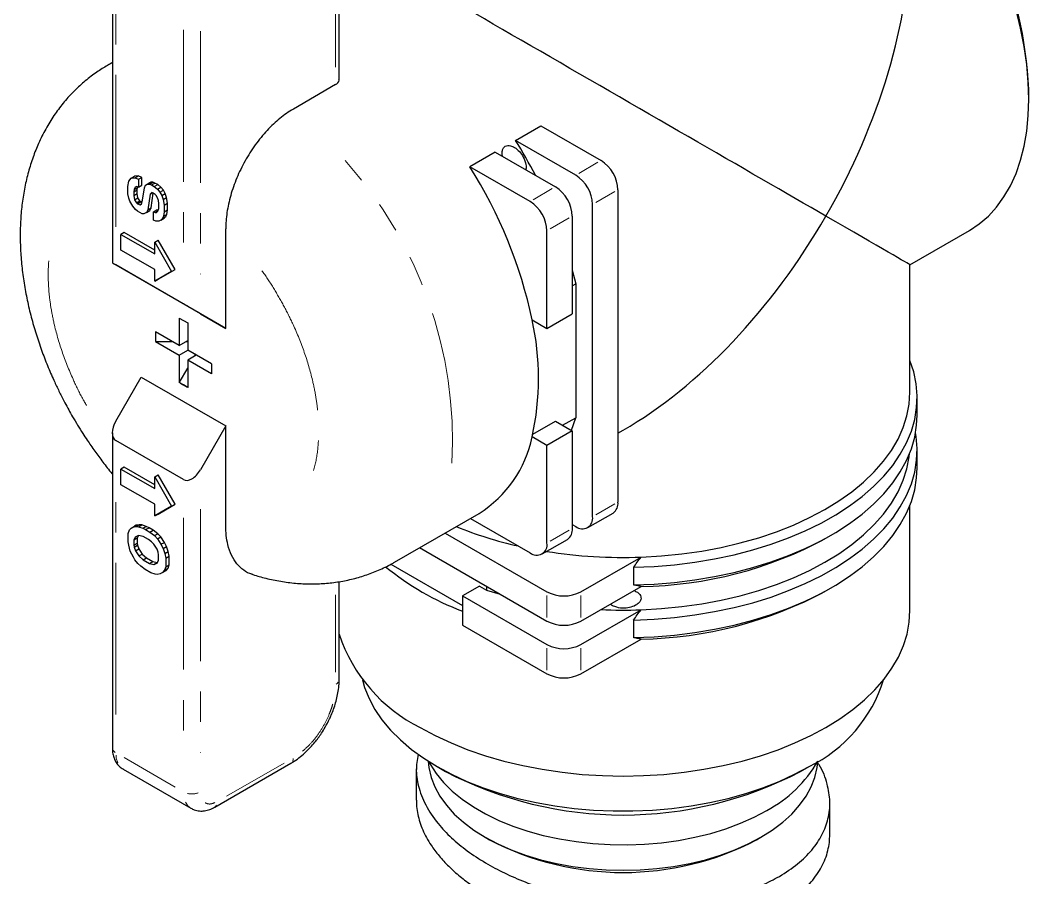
# Model space of a CAD drawing. Header units: millimetres. Extents: x 747 to 1883, y 1260 to 2217.
# Drawn here: x 747.25 to 789.44, y 1818.37 to 1854.25 of the extents above; entities that cross this region are included whole.
import ezdxf

# ---------------------------------------------------------------- set-up
doc = ezdxf.new("R2010")
doc.units = ezdxf.units.MM
doc.linetypes.add('PHANTOM', pattern=[12.7, 6.35, -1.27, 1.27, -1.27, 1.27, -1.27])

msp = doc.modelspace()

# ---------------------------------------------------------------- linework, layer by layer
at = {"color": 7, "linetype": 'Continuous', "lineweight": 25}
for p, q in [((760.59, 1851.784), (760.59, 1857.69)), ((751.105, 1857.282), (751.105, 1844.097)), ((751.105, 1852.477), (750.909, 1852.364)), ((760.444, 1851.555), (758.676, 1850.534)), ((789.435, 1850.952), (789.435, 1851.36)), ((767.966, 1849.223), (769.026, 1849.836)), ((769.026, 1849.836), (771.546, 1848.381)), ((770.485, 1847.769), (767.966, 1849.223)), ((767.117, 1848.733), (766.056, 1848.121)), ((767.117, 1848.733), (769.636, 1847.279)), ((751.886, 1847.649), (752.028, 1847.73)), ((752.19, 1847.74), (752.028, 1847.73)), ((752.049, 1847.659), (752.19, 1847.74)), ((752.344, 1847.675), (752.19, 1847.74)), ((768.576, 1846.667), (766.056, 1848.121)), ((751.758, 1847.288), (751.789, 1847.51)), ((751.758, 1846.993), (751.758, 1847.288)), ((751.789, 1847.51), (751.886, 1847.649)), ((751.886, 1847.649), (752.049, 1847.659)), ((752.049, 1847.659), (752.202, 1847.594)), ((752.124, 1847.299), (752.056, 1847.264)), ((752.202, 1847.266), (752.124, 1847.299)), ((752.154, 1847.251), (752.167, 1847.281)), ((752.202, 1847.594), (752.344, 1847.675)), ((752.202, 1847.594), (752.202, 1847.266)), ((752.202, 1847.266), (752.344, 1847.348)), ((752.344, 1847.348), (752.344, 1847.675)), ((752.447, 1847.241), (752.494, 1847.346)), ((752.494, 1847.346), (752.635, 1847.427)), ((752.494, 1847.346), (752.58, 1847.39)), ((752.58, 1847.39), (752.721, 1847.471)), ((752.58, 1847.39), (752.66, 1847.395)), ((752.721, 1847.471), (752.635, 1847.427)), ((752.66, 1847.395), (752.801, 1847.476)), ((752.66, 1847.395), (752.748, 1847.357)), ((752.801, 1847.476), (752.721, 1847.471)), ((752.748, 1847.357), (752.889, 1847.439)), ((752.748, 1847.357), (752.861, 1847.292)), ((752.889, 1847.439), (752.801, 1847.476)), ((752.861, 1847.292), (753.003, 1847.373)), ((752.861, 1847.292), (752.987, 1847.186)), ((753.003, 1847.373), (752.889, 1847.439)), ((753.129, 1847.267), (753.003, 1847.373)), ((751.792, 1846.808), (751.758, 1846.993)), ((752.012, 1847.169), (751.999, 1847.077)), ((751.999, 1847.077), (752.141, 1847.159)), ((751.999, 1847.077), (751.999, 1846.915)), ((751.999, 1846.915), (752.141, 1846.996)), ((751.999, 1846.915), (752.033, 1846.735)), ((752.056, 1847.264), (752.012, 1847.169)), ((752.012, 1847.169), (752.154, 1847.251)), ((752.141, 1847.159), (752.154, 1847.251)), ((752.141, 1846.996), (752.141, 1847.159)), ((752.174, 1846.816), (752.141, 1846.996)), ((752.372, 1846.716), (752.447, 1847.241)), ((752.683, 1846.978), (752.588, 1846.314)), ((752.754, 1847.036), (752.683, 1846.978)), ((752.683, 1846.978), (752.771, 1847.029)), ((752.73, 1846.396), (752.817, 1847.009)), ((752.816, 1847.01), (752.754, 1847.036)), ((752.9, 1846.958), (752.816, 1847.01)), ((752.942, 1846.911), (752.9, 1846.958)), ((752.993, 1846.82), (752.942, 1846.911)), ((752.987, 1847.186), (753.129, 1847.267)), ((752.987, 1847.186), (753.096, 1847.052)), ((753.096, 1847.052), (753.238, 1847.134)), ((753.096, 1847.052), (753.174, 1846.913)), ((753.238, 1847.134), (753.129, 1847.267)), ((753.174, 1846.913), (753.315, 1846.995)), ((753.174, 1846.913), (753.231, 1846.749)), ((753.315, 1846.995), (753.238, 1847.134)), ((753.372, 1846.831), (753.315, 1846.995)), ((772.253, 1847.156), (772.253, 1834.092)), ((751.836, 1846.683), (751.792, 1846.808)), ((751.958, 1846.464), (751.836, 1846.683)), ((752.074, 1846.336), (751.958, 1846.464)), ((752.033, 1846.735), (752.174, 1846.816)), ((752.033, 1846.735), (752.109, 1846.61)), ((752.109, 1846.61), (752.25, 1846.692)), ((752.109, 1846.61), (752.161, 1846.566)), ((752.161, 1846.566), (752.302, 1846.648)), ((752.161, 1846.566), (752.262, 1846.524)), ((752.25, 1846.692), (752.174, 1846.816)), ((752.302, 1846.648), (752.25, 1846.692)), ((752.262, 1846.524), (752.323, 1846.574)), ((752.342, 1846.631), (752.302, 1846.648)), ((752.323, 1846.574), (752.372, 1846.716)), ((753.03, 1846.712), (752.993, 1846.82)), ((753.055, 1846.578), (753.03, 1846.712)), ((753.055, 1846.378), (753.055, 1846.578)), ((753.231, 1846.749), (753.372, 1846.831)), ((753.231, 1846.749), (753.275, 1846.512)), ((753.275, 1846.512), (753.416, 1846.594)), ((753.275, 1846.512), (753.275, 1846.236)), ((753.416, 1846.594), (753.372, 1846.831)), ((753.416, 1846.318), (753.416, 1846.594)), ((771.192, 1833.48), (771.192, 1846.544)), ((752.164, 1846.26), (752.074, 1846.336)), ((752.355, 1846.15), (752.164, 1846.26)), ((752.422, 1846.143), (752.355, 1846.15)), ((752.537, 1846.201), (752.422, 1846.143)), ((752.588, 1846.314), (752.537, 1846.201)), ((752.537, 1846.201), (752.679, 1846.283)), ((752.588, 1846.314), (752.73, 1846.396)), ((752.679, 1846.283), (752.73, 1846.396)), ((752.822, 1846.237), (752.964, 1846.319)), ((752.822, 1845.885), (752.822, 1846.237)), ((752.822, 1846.237), (752.898, 1846.205)), ((752.898, 1846.205), (753.018, 1846.274)), ((752.898, 1846.205), (752.953, 1846.208)), ((752.953, 1846.208), (753.012, 1846.257)), ((753.025, 1846.293), (752.964, 1846.319)), ((753.012, 1846.257), (753.055, 1846.378)), ((753.248, 1846.048), (753.204, 1845.95)), ((753.204, 1845.95), (753.345, 1846.032)), ((753.275, 1846.236), (753.248, 1846.048)), ((753.248, 1846.048), (753.39, 1846.129)), ((753.269, 1845.969), (753.345, 1846.032)), ((753.275, 1846.236), (753.416, 1846.318)), ((753.345, 1846.032), (753.39, 1846.129)), ((753.39, 1846.129), (753.416, 1846.318)), ((770.343, 1846.054), (770.343, 1841.972)), ((752.926, 1845.841), (752.822, 1845.885)), ((753.052, 1845.848), (752.926, 1845.841)), ((753.127, 1845.887), (753.052, 1845.848)), ((753.127, 1845.887), (753.269, 1845.969)), ((753.204, 1845.95), (753.127, 1845.887)), ((751.605, 1845.37), (751.464, 1845.288)), ((751.464, 1845.288), (752.878, 1844.472)), ((751.464, 1844.635), (751.464, 1845.288)), ((752.878, 1844.635), (751.605, 1845.37)), ((755.848, 1841.359), (755.848, 1845.523)), ((769.283, 1841.359), (769.283, 1845.442)), ((784.465, 1844.023), (786.95, 1845.458)), ((752.878, 1844.962), (753.019, 1845.043)), ((752.878, 1844.472), (752.878, 1844.962)), ((752.878, 1844.962), (753.585, 1843.737)), ((753.726, 1843.819), (753.019, 1845.043)), ((752.878, 1843.819), (751.464, 1844.635)), ((751.252, 1844.013), (754.08, 1842.38)), ((752.312, 1843.4), (751.252, 1844.013)), ((784.465, 1838.704), (784.465, 1844.023)), ((752.878, 1843.329), (752.878, 1843.819)), ((753.585, 1843.737), (752.878, 1843.329)), ((753.019, 1843.41), (753.726, 1843.819)), ((753.585, 1843.737), (753.726, 1843.819)), ((770.343, 1843.799), (770.485, 1843.219)), ((755.848, 1841.359), (752.312, 1843.4)), ((752.878, 1843.329), (753.019, 1843.41)), ((770.343, 1843.137), (770.485, 1843.219)), ((770.485, 1843.219), (770.485, 1837.621)), ((754.787, 1841.972), (755.848, 1841.359)), ((769.283, 1841.359), (770.343, 1841.972)), ((753.901, 1841.789), (754.08, 1841.686)), ((753.901, 1841.789), (753.901, 1840.648)), ((754.08, 1841.686), (754.259, 1841.583)), ((754.08, 1841.686), (754.259, 1841.583)), ((754.259, 1841.583), (754.259, 1840.442)), ((768.66, 1841.719), (769.283, 1841.359)), ((753.901, 1840.648), (752.913, 1841.218)), ((752.913, 1841.218), (752.913, 1840.806)), ((752.913, 1840.806), (753.901, 1840.235)), ((752.913, 1840.806), (753.628, 1840.806)), ((753.901, 1840.648), (754.259, 1840.854)), ((754.175, 1840.806), (754.259, 1840.806)), ((753.901, 1840.235), (754.259, 1840.441)), ((753.901, 1840.235), (753.901, 1839.094)), ((755.247, 1839.871), (754.259, 1840.442)), ((754.616, 1840.235), (754.259, 1840.029)), ((754.561, 1840.204), (754.589, 1840.251)), ((753.915, 1839.102), (754.259, 1839.689)), ((754.259, 1840.029), (754.259, 1838.888)), ((755.247, 1839.459), (754.259, 1840.029)), ((755.247, 1839.871), (755.247, 1839.459)), ((751.252, 1837.48), (752.312, 1839.318)), ((752.312, 1839.318), (755.848, 1837.277)), ((753.901, 1839.094), (753.915, 1839.102)), ((754.08, 1838.991), (753.901, 1839.094)), ((754.259, 1838.888), (754.08, 1838.991)), ((784.765, 1837.724), (784.765, 1838.459)), ((769.939, 1837.306), (770.485, 1837.621)), ((770.302, 1837.096), (770.485, 1837.621)), ((755.848, 1837.277), (754.787, 1835.439)), ((755.848, 1833.113), (755.848, 1837.277)), ((768.688, 1836.933), (769.636, 1837.481)), ((769.636, 1837.481), (770.343, 1837.072)), ((751.105, 1836.988), (751.105, 1823.803)), ((769.283, 1836.46), (768.66, 1836.82)), ((770.343, 1837.072), (769.283, 1836.46)), ((770.343, 1837.072), (770.343, 1832.99)), ((772.253, 1836.973), (772.464, 1837.095)), ((754.08, 1835.031), (751.252, 1836.664)), ((769.283, 1832.377), (769.283, 1836.46)), ((784.765, 1835.519), (784.765, 1836.254)), ((751.605, 1835.552), (751.464, 1835.47)), ((751.464, 1835.47), (752.878, 1834.654)), ((751.464, 1834.817), (751.464, 1835.47)), ((752.878, 1834.817), (751.605, 1835.552)), ((752.878, 1835.144), (753.019, 1835.225)), ((752.878, 1834.654), (752.878, 1835.144)), ((752.878, 1835.144), (753.585, 1833.919)), ((753.726, 1834.001), (753.019, 1835.225)), ((752.878, 1834.001), (751.464, 1834.817)), ((752.878, 1833.511), (752.878, 1834.001)), ((753.585, 1833.919), (752.878, 1833.511)), ((753.019, 1833.592), (753.726, 1834.001)), ((753.585, 1833.919), (753.726, 1834.001)), ((784.465, 1829.558), (784.465, 1833.96)), ((752.878, 1833.511), (753.019, 1833.592)), ((762.908, 1831.579), (766.444, 1833.62)), ((766.08, 1833.41), (768.576, 1831.969)), ((770.985, 1833.022), (772.046, 1833.634)), ((751.829, 1832.934), (751.891, 1833.006)), ((751.891, 1833.006), (752.032, 1833.087)), ((751.891, 1833.006), (751.962, 1833.043)), ((751.962, 1833.043), (752.103, 1833.124)), ((751.962, 1833.043), (752.091, 1833.063)), ((752.103, 1833.124), (752.032, 1833.087)), ((752.091, 1833.063), (752.232, 1833.145)), ((752.091, 1833.063), (752.194, 1833.055)), ((752.232, 1833.145), (752.103, 1833.124)), ((752.194, 1833.055), (752.335, 1833.136)), ((752.194, 1833.055), (752.38, 1832.994)), ((752.335, 1833.136), (752.232, 1833.145)), ((752.521, 1833.076), (752.335, 1833.136)), ((752.38, 1832.994), (752.521, 1833.076)), ((752.38, 1832.994), (752.498, 1832.938)), ((752.498, 1832.938), (752.64, 1833.02)), ((752.498, 1832.938), (752.672, 1832.838)), ((752.64, 1833.02), (752.521, 1833.076)), ((752.813, 1832.919), (752.64, 1833.02)), ((770.343, 1833.153), (770.485, 1833.071)), ((751.774, 1832.777), (751.829, 1832.934)), ((751.774, 1832.429), (751.774, 1832.777)), ((752.056, 1832.626), (752.008, 1832.502)), ((752.149, 1832.583), (752.008, 1832.502)), ((752.195, 1832.698), (752.056, 1832.626)), ((752.194, 1832.697), (752.149, 1832.583)), ((752.149, 1832.583), (752.149, 1832.367)), ((752.398, 1832.653), (752.195, 1832.698)), ((752.613, 1832.529), (752.398, 1832.653)), ((752.741, 1832.433), (752.613, 1832.529)), ((752.672, 1832.838), (752.813, 1832.919)), ((752.672, 1832.838), (752.865, 1832.688)), ((753.007, 1832.769), (752.813, 1832.919)), ((752.865, 1832.688), (753.007, 1832.769)), ((752.865, 1832.688), (752.987, 1832.553)), ((752.987, 1832.553), (753.128, 1832.634)), ((752.987, 1832.553), (753.139, 1832.325)), ((753.128, 1832.634), (753.007, 1832.769)), ((753.281, 1832.407), (753.128, 1832.634)), ((765.019, 1832.797), (769.283, 1830.335)), ((769.076, 1831.92), (770.136, 1832.532)), ((780.951, 1832.581), (781.164, 1832.704)), ((751.789, 1832.292), (751.774, 1832.429)), ((751.854, 1832.041), (751.789, 1832.292)), ((752.008, 1832.502), (752.008, 1832.286)), ((752.008, 1832.286), (752.149, 1832.367)), ((752.008, 1832.286), (752.022, 1832.206)), ((752.022, 1832.206), (752.163, 1832.287)), ((752.022, 1832.206), (752.077, 1832.053)), ((752.077, 1832.053), (752.219, 1832.135)), ((752.149, 1832.367), (752.163, 1832.287)), ((752.163, 1832.287), (752.219, 1832.135)), ((752.219, 1832.135), (752.357, 1831.919)), ((752.839, 1832.331), (752.741, 1832.433)), ((752.974, 1832.121), (752.839, 1832.331)), ((753.022, 1831.989), (752.974, 1832.121)), ((753.139, 1832.325), (753.281, 1832.407)), ((753.139, 1832.325), (753.226, 1832.152)), ((753.226, 1832.152), (753.367, 1832.233)), ((753.226, 1832.152), (753.302, 1831.947)), ((753.367, 1832.233), (753.281, 1832.407)), ((753.444, 1832.029), (753.367, 1832.233)), ((763.958, 1832.185), (769.283, 1829.111)), ((751.984, 1831.781), (751.854, 1832.041)), ((752.05, 1831.682), (751.984, 1831.781)), ((752.178, 1831.528), (752.05, 1831.682)), ((752.077, 1832.053), (752.216, 1831.837)), ((752.216, 1831.837), (752.357, 1831.919)), ((752.216, 1831.837), (752.389, 1831.673)), ((752.357, 1831.919), (752.531, 1831.755)), ((752.389, 1831.673), (752.531, 1831.755)), ((752.389, 1831.673), (752.66, 1831.517)), ((752.531, 1831.755), (752.801, 1831.599)), ((753.041, 1831.882), (753.022, 1831.989)), ((753.041, 1831.657), (753.041, 1831.882)), ((753.302, 1831.947), (753.444, 1832.029)), ((753.302, 1831.947), (753.344, 1831.747)), ((753.344, 1831.747), (753.485, 1831.829)), ((753.344, 1831.747), (753.344, 1831.385)), ((753.485, 1831.829), (753.444, 1832.029)), ((753.485, 1831.466), (753.485, 1831.829)), ((770.697, 1830.335), (773.216, 1831.79)), ((752.294, 1831.413), (752.178, 1831.528)), ((752.479, 1831.269), (752.294, 1831.413)), ((752.715, 1831.133), (752.479, 1831.269)), ((752.66, 1831.517), (752.801, 1831.599)), ((752.66, 1831.517), (752.84, 1831.477)), ((752.801, 1831.599), (752.981, 1831.559)), ((752.84, 1831.477), (752.981, 1831.559)), ((752.84, 1831.477), (752.978, 1831.533)), ((752.978, 1831.533), (753.041, 1831.657)), ((752.981, 1831.559), (752.994, 1831.564)), ((753.344, 1831.385), (753.293, 1831.241)), ((753.293, 1831.241), (753.435, 1831.323)), ((753.344, 1831.385), (753.485, 1831.466)), ((753.351, 1831.224), (753.435, 1831.323)), ((753.435, 1831.323), (753.485, 1831.466)), ((762.749, 1831.494), (765.747, 1829.763)), ((772.9, 1831.362), (772.9, 1830.628)), ((752.891, 1831.075), (752.715, 1831.133)), ((752.977, 1831.068), (752.891, 1831.075)), ((753.106, 1831.089), (752.977, 1831.068)), ((753.209, 1831.143), (753.106, 1831.089)), ((753.293, 1831.241), (753.209, 1831.143)), ((753.209, 1831.143), (753.351, 1831.224)), ((760.59, 1826.661), (760.59, 1830.759)), ((766.454, 1830.58), (765.747, 1830.172)), ((766.454, 1830.58), (766.757, 1830.405)), ((766.757, 1830.569), (766.757, 1830.405)), ((766.757, 1830.405), (767.331, 1830.238)), ((770.697, 1829.111), (773.216, 1830.565)), ((780.951, 1830.376), (781.164, 1830.499)), ((765.747, 1830.172), (769.283, 1828.131)), ((765.747, 1830.172), (765.747, 1828.947)), ((770.697, 1828.131), (773.216, 1829.585)), ((772.9, 1829.158), (772.9, 1828.423)), ((765.747, 1828.947), (769.283, 1826.906)), ((770.697, 1826.906), (773.216, 1828.36)), ((751.562, 1822.913), (754.391, 1821.28)), ((755.391, 1821.329), (758.573, 1823.166)), ((763.817, 1822.928), (763.817, 1821.621)), ((764.685, 1823.027), (765.039, 1822.823)), ((779.891, 1822.823), (780.244, 1823.027)), ((781.112, 1820.175), (781.112, 1821.49)), ((766.701, 1820.067), (766.878, 1819.965)), ((778.052, 1819.965), (778.229, 1820.067))]:
    msp.add_line(p, q, dxfattribs=at)
at = {"color": 8, "linetype": 'PHANTOM', "lineweight": 18}
for p, q in [((760.444, 1852.281), (760.444, 1856.759)), ((751.252, 1845.613), (751.252, 1855.477)), ((754.08, 1853.844), (754.08, 1843.98)), ((754.787, 1853.794), (754.787, 1843.622)), ((770.615, 1847.844), (771.416, 1848.306)), ((768.706, 1846.742), (769.506, 1847.204)), ((772.123, 1847.081), (771.322, 1846.619)), ((770.214, 1845.979), (769.413, 1845.517)), ((751.252, 1825.199), (751.252, 1835.064)), ((754.787, 1833.789), (754.787, 1823.617)), ((771.322, 1833.555), (772.123, 1834.017)), ((754.08, 1833.431), (754.08, 1823.567)), ((769.413, 1832.452), (770.214, 1832.915)), ((760.444, 1826.982), (760.444, 1830.217)), ((769.283, 1830.185), (769.283, 1829.261)), ((770.697, 1830.185), (770.697, 1829.261)), ((769.283, 1827.981), (769.283, 1827.056)), ((770.697, 1827.056), (770.697, 1827.981)), ((753.734, 1822.166), (751.598, 1823.399)), ((755.884, 1821.783), (758.287, 1823.17))]:
    msp.add_line(p, q, dxfattribs=at)
at = {"color": 7, "linetype": 'Continuous', "lineweight": 25, "flags": 128}
for points in [[(786.95, 1845.458), (786.95, 1845.458), (787.363, 1845.732), (787.743, 1846.057), (788.088, 1846.432), (788.397, 1846.855), (788.669, 1847.324), (788.9, 1847.836), (789.092, 1848.39), (789.241, 1848.981), (789.349, 1849.607), (789.414, 1850.265), (789.435, 1850.952), (789.414, 1851.663), (789.349, 1852.396), (789.241, 1853.146), (789.092, 1853.911), (788.9, 1854.685)], [(772.9, 1831.362), (773.763, 1831.398), (774.619, 1831.468), (775.465, 1831.572), (776.296, 1831.711), (777.108, 1831.883), (777.897, 1832.088), (778.659, 1832.324), (779.39, 1832.59), (780.087, 1832.886), (780.747, 1833.209), (781.365, 1833.558), (781.94, 1833.931), (782.467, 1834.326), (782.946, 1834.742), (783.372, 1835.177), (783.745, 1835.627), (784.061, 1836.092), (784.321, 1836.568), (784.522, 1837.054), (784.663, 1837.546), (784.744, 1838.043), (784.764, 1838.542), (784.723, 1839.041), (784.622, 1839.537), (784.465, 1840.017)], [(773.216, 1831.79), (774.072, 1831.839), (774.919, 1831.923), (775.754, 1832.042), (776.572, 1832.195), (777.369, 1832.381), (778.141, 1832.6), (778.883, 1832.85), (779.593, 1833.131), (780.266, 1833.44), (780.899, 1833.776), (781.489, 1834.137), (782.032, 1834.522), (782.526, 1834.928), (782.969, 1835.354), (783.357, 1835.797), (783.69, 1836.254), (783.965, 1836.725), (784.181, 1837.205), (784.337, 1837.693), (784.431, 1838.187), (784.465, 1838.683), (784.465, 1838.704)], [(772.9, 1830.628), (773.763, 1830.663), (774.619, 1830.733), (775.465, 1830.838), (776.296, 1830.976), (777.108, 1831.148), (777.897, 1831.353), (778.659, 1831.589), (779.39, 1831.855), (780.087, 1832.151), (780.747, 1832.474), (781.365, 1832.823), (781.94, 1833.196), (782.467, 1833.592), (782.946, 1834.007), (783.372, 1834.442), (783.745, 1834.892), (784.061, 1835.357), (784.321, 1835.833), (784.522, 1836.319), (784.663, 1836.811), (784.744, 1837.308), (784.765, 1837.724)], [(772.9, 1829.158), (773.763, 1829.193), (774.619, 1829.263), (775.465, 1829.368), (776.296, 1829.507), (777.108, 1829.679), (777.897, 1829.883), (778.659, 1830.119), (779.39, 1830.386), (780.087, 1830.681), (780.747, 1831.004), (781.365, 1831.353), (781.94, 1831.726), (782.467, 1832.122), (782.946, 1832.538), (783.372, 1832.972), (783.745, 1833.423), (784.061, 1833.887), (784.321, 1834.363), (784.522, 1834.849), (784.663, 1835.342), (784.744, 1835.839), (784.764, 1836.338), (784.723, 1836.837), (784.699, 1836.989)], [(773.216, 1829.585), (774.072, 1829.634), (774.919, 1829.718), (775.754, 1829.837), (776.572, 1829.99), (777.369, 1830.176), (778.141, 1830.395), (778.883, 1830.646), (779.593, 1830.926), (780.266, 1831.235), (780.899, 1831.571), (781.489, 1831.932), (782.032, 1832.317), (782.526, 1832.723), (782.969, 1833.149), (783.357, 1833.592), (783.69, 1834.05), (783.965, 1834.52), (784.181, 1835.001), (784.337, 1835.489), (784.431, 1835.982), (784.447, 1836.12)], [(772.9, 1828.423), (773.763, 1828.458), (774.619, 1828.528), (775.465, 1828.633), (776.296, 1828.772), (777.108, 1828.944), (777.897, 1829.148), (778.659, 1829.384), (779.39, 1829.651), (780.087, 1829.946), (780.747, 1830.269), (781.365, 1830.618), (781.94, 1830.991), (782.467, 1831.387), (782.946, 1831.803), (783.372, 1832.237), (783.745, 1832.688), (784.061, 1833.152), (784.321, 1833.629), (784.522, 1834.114), (784.663, 1834.607), (784.744, 1835.104), (784.765, 1835.519)], [(763.98, 1824.66), (764.606, 1824.323), (765.273, 1824.013), (765.977, 1823.731), (766.714, 1823.478), (767.48, 1823.257), (768.271, 1823.068), (769.084, 1822.911), (769.914, 1822.789), (770.757, 1822.701), (771.609, 1822.649), (772.465, 1822.631), (773.321, 1822.649), (774.173, 1822.701), (775.016, 1822.789), (775.846, 1822.911), (776.658, 1823.068), (777.45, 1823.257), (778.216, 1823.478), (778.953, 1823.731), (779.656, 1824.013), (780.323, 1824.323), (780.95, 1824.66), (781.534, 1825.022), (782.071, 1825.407), (782.56, 1825.813), (782.997, 1826.238), (783.38, 1826.681), (783.708, 1827.137), (783.979, 1827.607), (784.191, 1828.086), (784.343, 1828.572), (784.434, 1829.064), (784.465, 1829.558)], [(761.565, 1826.66), (761.657, 1826.336), (761.84, 1825.873), (762.082, 1825.42), (762.383, 1824.978), (762.74, 1824.55), (763.151, 1824.138), (763.614, 1823.746), (764.127, 1823.375), (764.687, 1823.027), (765.29, 1822.704), (765.933, 1822.408), (766.612, 1822.14), (767.325, 1821.903), (768.066, 1821.697), (768.832, 1821.523), (769.618, 1821.383), (770.42, 1821.278), (771.233, 1821.207), (772.054, 1821.171), (772.876, 1821.171), (773.696, 1821.207), (774.51, 1821.278), (775.312, 1821.383), (776.098, 1821.523), (776.864, 1821.697), (777.605, 1821.903), (778.317, 1822.14), (778.997, 1822.408), (779.64, 1822.704), (780.243, 1823.027)], [(764.318, 1823.259), (764.392, 1823.123), (764.647, 1822.733), (764.958, 1822.357), (765.323, 1821.998), (765.74, 1821.658), (766.205, 1821.34), (766.715, 1821.045), (767.267, 1820.777), (767.856, 1820.536), (768.478, 1820.325), (769.129, 1820.146), (769.804, 1819.999), (770.498, 1819.885), (771.206, 1819.806), (771.924, 1819.762), (772.645, 1819.753), (773.365, 1819.78), (774.079, 1819.841), (774.781, 1819.938), (775.466, 1820.068), (776.13, 1820.232), (776.767, 1820.427), (777.373, 1820.653), (777.944, 1820.908), (778.475, 1821.189)], [(764.318, 1823.259), (764.346, 1822.983), (764.439, 1822.576), (764.593, 1822.176), (764.806, 1821.784), (765.078, 1821.405), (765.407, 1821.041), (765.789, 1820.695), (766.222, 1820.369), (766.702, 1820.067), (767.226, 1819.789), (767.79, 1819.539), (768.39, 1819.319), (769.02, 1819.129), (769.677, 1818.972), (770.355, 1818.849), (771.05, 1818.76), (771.754, 1818.706), (772.465, 1818.689), (773.175, 1818.706), (773.88, 1818.76), (774.574, 1818.849), (775.252, 1818.972), (775.909, 1819.129), (776.54, 1819.319), (777.139, 1819.539), (777.704, 1819.789), (778.228, 1820.067), (778.708, 1820.369), (779.141, 1820.695), (779.523, 1821.041), (779.851, 1821.405), (780.123, 1821.784), (780.337, 1822.176), (780.491, 1822.576), (780.584, 1822.983), (780.611, 1823.259)]]:
    msp.add_lwpolyline(points, dxfattribs=at)
at = {"color": 8, "linetype": 'PHANTOM', "lineweight": 18, "flags": 128}
for points in [[(750.909, 1852.364), (750.924, 1852.372), (751.105, 1852.47)], [(760.469, 1826.475), (760.506, 1826.501), (760.552, 1826.551)], [(751.227, 1823.617), (751.189, 1823.643), (751.143, 1823.693)], [(751.26, 1823.508), (751.272, 1823.372), (751.332, 1823.177)], [(758.674, 1823.365), (758.669, 1823.319), (758.649, 1823.254)], [(754.338, 1821.323), (754.259, 1821.389), (754.161, 1821.544)], [(755.408, 1821.344), (755.435, 1821.366), (755.467, 1821.417)]]:
    msp.add_lwpolyline(points, dxfattribs=at)
at = {"color": 7, "linetype": 'Continuous', "lineweight": 25}
for centre, radius, start, end in [((771.562, 1850.476), 17.895, 2.8327, 42.8305), ((750.38, 1838.203), 20.753, 27.4245, 32.0751), ((770.717, 1847.087), 1.537, 2.6055, 57.3945), ((749.735, 1837.754), 19.336, 11.8336, 32.4235), ((769.657, 1846.474), 1.537, 2.6055, 57.3945), ((768.808, 1845.984), 1.537, 2.6055, 57.3945), ((767.748, 1845.372), 1.537, 2.6055, 57.3945), ((757.704, 1839.269), 11.226, 347.3963, 12.6037), ((754.766, 1840.188), 1.38, 231.9081, 240.1663), ((754.945, 1840.497), 1.736, 240.1327, 247.2174), ((763.835, 1837.794), 4.922, 302.0004, 348.5876), ((771.777, 1834.031), 0.48, 304.0564, 7.2558), ((770.761, 1833.41), 0.437, 230.7967, 9.214), ((771.637, 1848.149), 16.287, 247.817, 257.3866), ((769.868, 1832.929), 0.48, 304.0564, 7.2558), ((773.019, 1847.17), 16.606, 270.6822, 298.5363), ((768.852, 1832.307), 0.437, 230.7967, 9.214), ((772.459, 1852.209), 20.433, 260.9986, 272.1227), ((769.692, 1840.094), 11.273, 230.5774, 249.5168), ((769.99, 1831.7), 1.537, 242.6097, 297.3903), ((772.929, 1845.309), 16.951, 270.9712, 298.2473), ((772.465, 1850.328), 20.757, 267.4234, 272.0747), ((769.99, 1830.475), 1.537, 242.6097, 297.3903), ((766.989, 1830.698), 6.746, 198.4894, 243.5111), ((769.99, 1829.495), 1.537, 242.6097, 297.3903), ((769.99, 1828.271), 1.537, 242.6097, 297.3903), ((777.605, 1828.45), 6.031, 295.9387, 342.7346), ((775.986, 1825.896), 5.324, 297.8721, 330.314), ((772.465, 1837.038), 16.038, 242.4177, 297.5823), ((772.465, 1830.684), 12.088, 242.4748, 297.5305)]:
    msp.add_arc(centre, radius, start, end, dxfattribs=at)
at = {"color": 8, "linetype": 'PHANTOM', "lineweight": 18}
for centre, radius, start, end in [((747.769, 1836.651), 17.562, 356.9758, 41.891), ((754.432, 1822.69), 0.809, 256.4319, 289.4041)]:
    msp.add_arc(centre, radius, start, end, dxfattribs=at)
at = {"color": 7, "linetype": 'Continuous', "lineweight": 25}
for centre, major_axis, ratio, start_param, end_param in [((772.465, 1850.952), (8.486, 14.697), 0.577335, 4.71243, 5.497828), ((772.465, 1850.952), (12, -6.929), 0.00007, 0.785439, 3.011754), ((772.465, 1850.952), (8.486, 14.697), 0.577335, 3.92695, 4.71243), ((772.465, 1850.952), (12, -6.929), 0.00007, 0.000041, 0.785439), ((751.605, 1843.809), (0.5, -0.289), 0.00007, 2.356235, 3.927031), ((754.434, 1842.176), (0.5, -0.289), 0.00007, 0.785439, 2.356235), ((751.605, 1837.276), (0.354, 0.612), 0.577335, 1.570837, 3.141633), ((754.434, 1835.644), (0.354, 0.612), 0.577335, 3.141633, 4.71243)]:
    msp.add_ellipse(centre, major_axis=major_axis, ratio=ratio, start_param=start_param, end_param=end_param, dxfattribs=at)
for points, knots in [([(750.908, 1852.36), (750.757, 1852.269), (750.432, 1852.075), (749.968, 1851.717), (749.51, 1851.302), (749.087, 1850.838), (748.699, 1850.328), (748.349, 1849.771), (748.052, 1849.19), (747.806, 1848.591), (747.608, 1847.982), (747.452, 1847.345), (747.339, 1846.683), (747.27, 1846.001), (747.245, 1845.303), (747.262, 1844.594), (747.322, 1843.88), (747.421, 1843.164), (747.558, 1842.45), (747.73, 1841.744), (747.935, 1841.049), (748.167, 1840.374), (748.419, 1839.728), (748.665, 1839.166), (748.899, 1838.676), (749.146, 1838.192), (749.464, 1837.616), (749.78, 1837.097), (750.092, 1836.621), (750.369, 1836.218), (750.715, 1835.753), (750.962, 1835.433), (751.1, 1835.273), (751.105, 1835.266)], [0, 0, 0, 0, 0.0291488, 0.0628412, 0.0969614, 0.1316566, 0.1670872, 0.2034267, 0.2408578, 0.2754454, 0.3107387, 0.346711, 0.3832794, 0.4203068, 0.457622, 0.4950485, 0.5324148, 0.5695712, 0.6064344, 0.6429198, 0.6789061, 0.7141483, 0.748015, 0.780286, 0.8032241, 0.8266465, 0.8588231, 0.8981708, 0.9143326, 0.9411205, 0.9689371, 0.9987842, 1, 1, 1, 1]), ([(760.444, 1851.555), (760.479, 1851.58), (760.548, 1851.632), (760.592, 1851.717), (760.586, 1851.77), (760.584, 1851.784)], [0, 0, 0, 0, 0.4212974, 0.8424322, 1, 1, 1, 1]), ([(758.676, 1850.534), (758.486, 1850.424), (758.299, 1850.294), (757.932, 1849.994), (757.749, 1849.822), (757.403, 1849.45), (757.24, 1849.25), (756.93, 1848.822), (756.785, 1848.595), (756.527, 1848.132), (756.411, 1847.894), (756.207, 1847.405), (756.123, 1847.163), (755.986, 1846.68), (755.934, 1846.438), (755.865, 1845.969), (755.848, 1845.742), (755.848, 1845.523)], [0, 0, 0, 0, 0.125, 0.125, 0.25, 0.25, 0.375, 0.375, 0.5, 0.5, 0.625, 0.625, 0.75, 0.75, 0.875, 0.875, 1, 1, 1, 1]), ([(767.419, 1848.559), (767.412, 1848.616), (767.399, 1848.722), (767.431, 1848.855), (767.483, 1848.939), (767.526, 1848.968), (767.541, 1848.978)], [0, 0, 0, 0, 0.339038, 0.636897, 0.871408, 1, 1, 1, 1]), ([(767.541, 1848.978), (767.575, 1848.992), (767.641, 1849.018), (767.776, 1849.001), (767.948, 1848.924), (768.137, 1848.761), (768.312, 1848.514), (768.401, 1848.254), (768.421, 1848.065), (768.401, 1848), (768.399, 1847.993)], [0, 0, 0, 0, 0.08213, 0.163773, 0.285244, 0.460669, 0.641919, 0.85624, 0.984646, 1, 1, 1, 1]), ([(756.979, 1831.062), (756.966, 1831.064), (756.824, 1831.09), (756.593, 1831.234), (756.302, 1831.496), (756.078, 1831.861), (755.937, 1832.267), (755.861, 1832.69), (755.852, 1832.971), (755.848, 1833.113)], [0, 0, 0, 0, 0.0169, 0.189502, 0.366917, 0.543152, 0.724187, 0.861077, 1, 1, 1, 1]), ([(772.9, 1831.362), (772.953, 1831.434), (773.058, 1831.577), (773.164, 1831.719), (773.216, 1831.79)], [0, 0, 0, 0, 0.504254, 1, 1, 1, 1]), ([(756.978, 1831.059), (757.161, 1831.005), (757.547, 1830.89), (758.144, 1830.77), (758.764, 1830.69), (759.38, 1830.66), (759.99, 1830.68), (760.591, 1830.751), (761.18, 1830.872), (761.756, 1831.042), (762.311, 1831.267), (762.697, 1831.449), (762.887, 1831.569), (762.909, 1831.583)], [0, 0, 0, 0, 0.092209, 0.195269, 0.29719, 0.397935, 0.497589, 0.59633, 0.6944, 0.79208, 0.88968, 0.987531, 1, 1, 1, 1]), ([(773.216, 1830.565), (773.164, 1830.575), (773.058, 1830.595), (772.953, 1830.617), (772.9, 1830.628)], [0, 0, 0, 0, 0.495746, 1, 1, 1, 1]), ([(773.216, 1830.075), (773.211, 1830.04), (773.201, 1829.969), (773.119, 1829.861), (772.966, 1829.75), (772.73, 1829.668), (772.429, 1829.639), (772.159, 1829.693), (771.986, 1829.77), (771.939, 1829.82), (771.934, 1829.825)], [0, 0, 0, 0, 0.082118, 0.163749, 0.285202, 0.4606, 0.641822, 0.856112, 0.984499, 1, 1, 1, 1]), ([(772.914, 1830.391), (772.967, 1830.368), (773.065, 1830.327), (773.165, 1830.232), (773.211, 1830.145), (773.215, 1830.093), (773.216, 1830.075)], [0, 0, 0, 0, 0.339113, 0.636938, 0.871423, 1, 1, 1, 1]), ([(772.9, 1829.158), (772.953, 1829.23), (773.058, 1829.373), (773.164, 1829.515), (773.216, 1829.585)], [0, 0, 0, 0, 0.504254, 1, 1, 1, 1]), ([(773.216, 1828.36), (773.164, 1828.37), (773.058, 1828.39), (772.953, 1828.412), (772.9, 1828.423)], [0, 0, 0, 0, 0.495746, 1, 1, 1, 1]), ([(760.006, 1824.669), (760.071, 1824.788), (760.163, 1824.957), (760.277, 1825.213), (760.365, 1825.435), (760.45, 1825.699), (760.519, 1825.975), (760.567, 1826.259), (760.591, 1826.49), (760.588, 1826.621), (760.587, 1826.66)], [0, 0, 0, 0, 0.184807, 0.260271, 0.384887, 0.513373, 0.650371, 0.79243, 0.938318, 1, 1, 1, 1]), ([(758.572, 1823.17), (758.597, 1823.183), (758.712, 1823.244), (758.909, 1823.387), (759.157, 1823.593), (759.38, 1823.815), (759.563, 1824.025), (759.72, 1824.228), (759.865, 1824.434), (759.957, 1824.587), (760.006, 1824.669)], [0, 0, 0, 0, 0.043949, 0.207995, 0.367329, 0.517799, 0.656267, 0.757552, 0.870656, 1, 1, 1, 1]), ([(751.106, 1823.804), (751.108, 1823.739), (751.113, 1823.607), (751.158, 1823.416), (751.237, 1823.233), (751.356, 1823.072), (751.468, 1822.963), (751.547, 1822.926), (751.565, 1822.917)], [0, 0, 0, 0, 0.17868, 0.367745, 0.55818, 0.74933, 0.943591, 1, 1, 1, 1]), ([(763.89, 1823.54), (763.854, 1823.311), (763.78, 1822.838), (763.909, 1822.089), (764.233, 1821.314), (764.738, 1820.597), (765.351, 1819.971), (766.024, 1819.431), (766.778, 1818.945), (767.601, 1818.516), (768.476, 1818.146), (769.414, 1817.828), (770.406, 1817.571), (771.442, 1817.377), (772.51, 1817.253), (773.599, 1817.205), (774.69, 1817.237), (775.714, 1817.347), (776.653, 1817.527), (777.499, 1817.762), (778.301, 1818.058), (778.768, 1818.307), (779.006, 1818.434)], [0, 0, 0, 0, 0.053434, 0.110295, 0.174282, 0.238295, 0.289758, 0.341383, 0.392859, 0.441353, 0.489973, 0.538458, 0.587086, 0.635855, 0.684452, 0.733198, 0.782132, 0.830825, 0.872701, 0.914741, 0.956592, 1, 1, 1, 1]), ([(779.006, 1818.434), (779.268, 1818.601), (779.794, 1818.937), (780.387, 1819.529), (780.814, 1820.165), (781.07, 1820.85), (781.145, 1821.567), (781.014, 1822.328), (780.819, 1822.885), (780.607, 1823.179), (780.578, 1823.22)], [0, 0, 0, 0, 0.131833, 0.263692, 0.396176, 0.528714, 0.671301, 0.813956, 0.97449, 1, 1, 1, 1]), ([(763.82, 1821.622), (763.821, 1821.534), (763.824, 1821.335), (763.891, 1820.917), (764.065, 1820.37), (764.383, 1819.789), (764.762, 1819.283), (765.167, 1818.847), (765.637, 1818.428), (766.168, 1818.031), (766.749, 1817.662), (767.382, 1817.321), (768.067, 1817.007), (768.801, 1816.725), (769.575, 1816.479), (770.355, 1816.281), (771.135, 1816.126), (771.903, 1816.014), (772.659, 1815.942), (773.395, 1815.909), (774.115, 1815.91), (774.84, 1815.949), (775.554, 1816.025), (776.246, 1816.139), (777.079, 1816.326), (777.845, 1816.573), (778.531, 1816.868), (778.847, 1817.04), (779.006, 1817.127)], [0, 0, 0, 0, 0.021598, 0.048503, 0.102392, 0.157119, 0.196985, 0.236853, 0.277859, 0.318866, 0.359185, 0.399503, 0.44092, 0.482335, 0.523676, 0.56533, 0.602445, 0.639812, 0.676931, 0.710398, 0.743861, 0.778349, 0.812833, 0.846193, 0.879556, 0.938746, 0.969238, 1, 1, 1, 1]), ([(754.394, 1821.284), (754.438, 1821.259), (754.548, 1821.197), (754.745, 1821.162), (754.965, 1821.168), (755.177, 1821.225), (755.32, 1821.283), (755.388, 1821.328), (755.391, 1821.33)], [0, 0, 0, 0, 0.144988, 0.362683, 0.566603, 0.778207, 0.99061, 1, 1, 1, 1]), ([(779.006, 1817.127), (779.263, 1817.291), (779.779, 1817.619), (780.367, 1818.2), (780.802, 1818.833), (781.015, 1819.394), (781.101, 1819.848), (781.108, 1820.074), (781.112, 1820.184)], [0, 0, 0, 0, 0.196439, 0.392854, 0.594546, 0.799547, 0.901805, 1, 1, 1, 1])]:
    msp.add_open_spline(points, degree=3, knots=knots, dxfattribs=at)
at = {"color": 8, "linetype": 'PHANTOM', "lineweight": 18}
for points, knots in [([(750.03, 1838.127), (749.979, 1838.214), (749.783, 1838.548), (749.429, 1839.28), (749.003, 1840.321), (748.704, 1841.352), (748.53, 1842.219), (748.442, 1842.928), (748.41, 1843.722), (748.461, 1844.582), (748.61, 1845.139), (748.685, 1845.417)], [0, 0, 0, 0, 0.035155, 0.134744, 0.283824, 0.432842, 0.527586, 0.621808, 0.716498, 0.85828, 1, 1, 1, 1]), ([(757.36, 1843.765), (757.367, 1843.755), (757.547, 1843.525), (757.857, 1843.028), (758.291, 1842.291), (758.734, 1841.398), (759.157, 1840.356), (759.457, 1839.325), (759.63, 1838.457), (759.718, 1837.749), (759.752, 1836.954), (759.692, 1836.101), (759.519, 1835.321), (759.337, 1834.901), (759.262, 1834.727)], [0, 0, 0, 0, 0.0032858, 0.081911, 0.1600602, 0.2386418, 0.3562739, 0.4738568, 0.548615, 0.6229614, 0.6976764, 0.8095499, 0.9213749, 1, 1, 1, 1]), ([(759.062, 1823.672), (759.151, 1823.75), (759.357, 1823.929), (759.654, 1824.283), (759.935, 1824.709), (760.126, 1825.09), (760.248, 1825.401), (760.296, 1825.556), (760.32, 1825.634)], [0, 0, 0, 0, 0.1605777, 0.3702543, 0.5801514, 0.7898281, 0.8943311, 1, 1, 1, 1]), ([(755.385, 1821.519), (755.334, 1821.497), (755.234, 1821.454), (755.102, 1821.461), (755.03, 1821.493), (754.994, 1821.509)], [0, 0, 0, 0, 0.348085, 0.674471, 1, 1, 1, 1])]:
    msp.add_open_spline(points, degree=3, knots=knots, dxfattribs=at)

doc.saveas('drawing.dxf')
